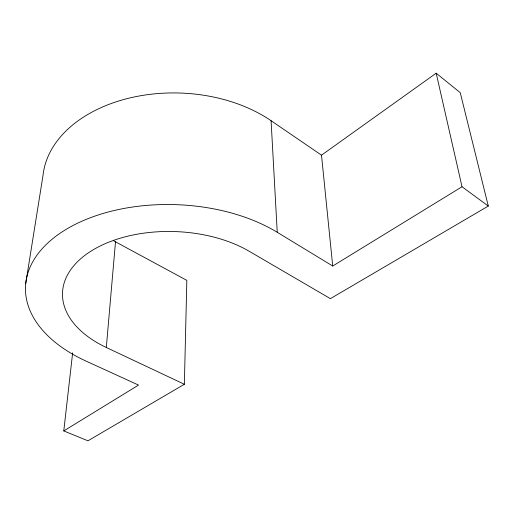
<?xml version="1.0" encoding="UTF-8"?>
<svg xmlns="http://www.w3.org/2000/svg" width="514" height="514" viewBox="0 0 514 514"><rect width="100%" height="100%" fill="white"/><g stroke="black" fill="none" stroke-linecap="round" stroke-linejoin="round"><path stroke-width="0.77" d="M72.647 352.822L63.775 430.925L87.958 440.806L184.365 384.273L186.833 280.374L115.509 241.824A100.603 68.259 1.9 0 1 113.376 240.642M184.365 384.273L106.308 347.477L115.509 241.824M25.7 283.715L43.015 175.428A134.488 91.479 1.9 0 1 129.47 98.039A134.488 91.479 1.9 0 1 271.084 120.719L321.507 155.17L332.719 266.027L462.028 186.743L488.3 206.05L330.386 298.653L249.117 251.23A110.651 65.374 2.1 0 0 88.697 252.637A110.651 65.374 2.1 0 0 106.308 347.477M321.507 155.17L436.18 73.194L460.248 92.668L488.3 206.05M63.775 430.925L138.536 385.089L86.082 361.111A148 87.714 2.1 0 1 60.684 232.829A148 87.714 2.1 0 1 277.232 232.283L332.719 266.027M436.18 73.194L462.028 186.743M271.084 120.719L277.232 232.283"/></g></svg>
